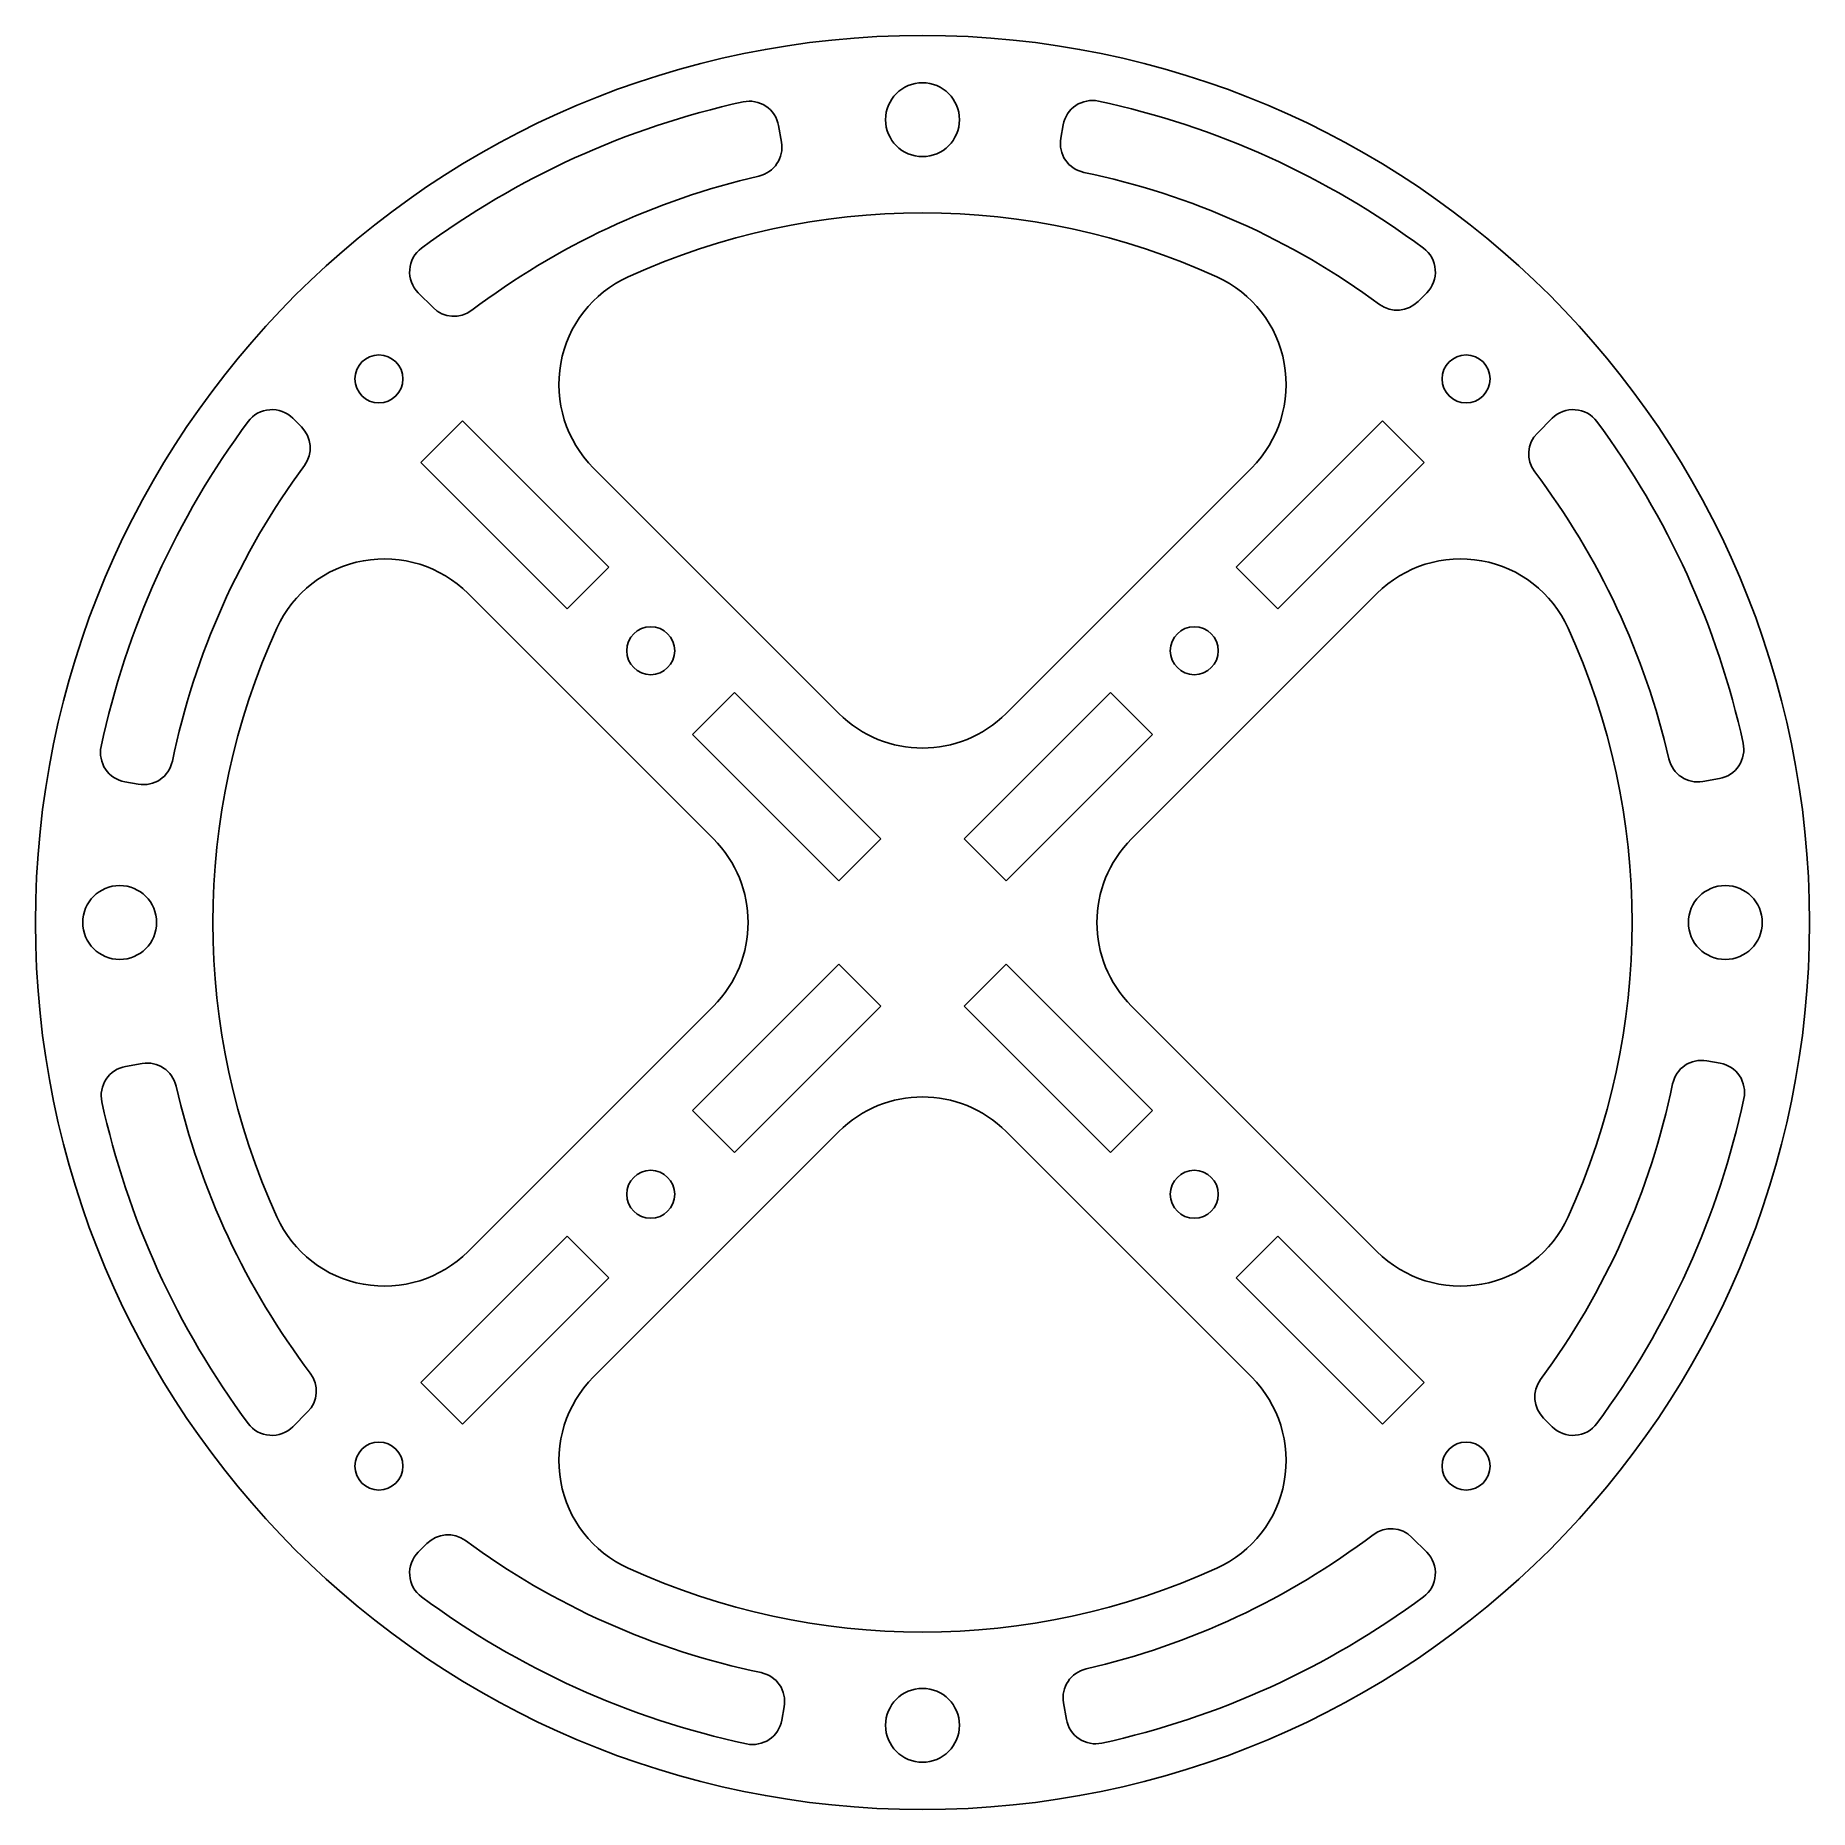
# Model space of a CAD drawing. Header units: millimetres. Extents: x -150 to 150, y -150 to 150.
import ezdxf

# ---------------------------------------------------------------- set-up
doc = ezdxf.new("R2010")
doc.units = ezdxf.units.MM

msp = doc.modelspace()

# ---------------------------------------------------------------- linework, layer by layer
at = {"color": 7, "linetype": 'Continuous', "lineweight": 25}
for p, q in [((-23.86, 131.97), (-24.35, 134.76)), ((23.38, 132.61), (23.78, 134.88)), ((-82.76, 103.98), (-85.27, 106.48)), ((83.8, 105.02), (85.27, 106.48)), ((-105.02, 83.8), (-106.48, 85.27)), ((-77.78, 84.85), (-84.85, 77.78)), ((-53.03, 60.1), (-77.78, 84.85)), ((77.78, 84.85), (53.03, 60.1)), ((84.85, 77.78), (77.78, 84.85)), ((103.98, 82.76), (106.48, 85.27)), ((-84.85, 77.78), (-60.1, 53.03)), ((-14.14, 35.36), (-55.63, 76.84)), ((14.14, 35.36), (55.63, 76.84)), ((60.1, 53.03), (84.85, 77.78)), ((-60.1, 53.03), (-53.03, 60.1)), ((53.03, 60.1), (60.1, 53.03)), ((-35.36, 14.14), (-76.84, 55.63)), ((35.36, 14.14), (76.84, 55.63)), ((-31.82, 38.89), (-38.89, 31.82)), ((-7.07, 14.14), (-31.82, 38.89)), ((31.82, 38.89), (7.07, 14.14)), ((38.89, 31.82), (31.82, 38.89)), ((-38.89, 31.82), (-14.14, 7.07)), ((14.14, 7.07), (38.89, 31.82)), ((131.97, 23.86), (134.76, 24.35)), ((-132.61, 23.38), (-134.88, 23.78)), ((-14.14, 7.07), (-7.07, 14.14)), ((7.07, 14.14), (14.14, 7.07)), ((-14.14, -7.07), (-38.89, -31.82)), ((-7.07, -14.14), (-14.14, -7.07)), ((14.14, -7.07), (7.07, -14.14)), ((38.89, -31.82), (14.14, -7.07)), ((-35.36, -14.14), (-76.84, -55.63)), ((-31.82, -38.89), (-7.07, -14.14)), ((7.07, -14.14), (31.82, -38.89)), ((35.36, -14.14), (76.84, -55.63)), ((-131.97, -23.86), (-134.76, -24.35)), ((132.61, -23.38), (134.88, -23.78)), ((-38.89, -31.82), (-31.82, -38.89)), ((31.82, -38.89), (38.89, -31.82)), ((-14.14, -35.36), (-55.63, -76.84)), ((14.14, -35.36), (55.63, -76.84)), ((-60.1, -53.03), (-84.85, -77.78)), ((-53.03, -60.1), (-60.1, -53.03)), ((60.1, -53.03), (53.03, -60.1)), ((84.85, -77.78), (60.1, -53.03)), ((-77.78, -84.85), (-53.03, -60.1)), ((53.03, -60.1), (77.78, -84.85)), ((-84.85, -77.78), (-77.78, -84.85)), ((77.78, -84.85), (84.85, -77.78)), ((-103.98, -82.76), (-106.48, -85.27)), ((105.02, -83.8), (106.48, -85.27)), ((82.76, -103.98), (85.27, -106.48)), ((-83.8, -105.02), (-85.27, -106.48)), ((23.86, -131.97), (24.35, -134.76)), ((-23.38, -132.61), (-23.78, -134.88))]:
    msp.add_line(p, q, dxfattribs=at)
for centre, radius in [((0, 0), 150), ((0, 135.76), 6.25), ((-91.92, 91.92), 4.05), ((91.92, 91.92), 4.05), ((-45.96, 45.96), 4.05), ((45.96, 45.96), 4.05), ((-135.76, 0), 6.25), ((135.76, 0), 6.25), ((-45.96, -45.96), 4.05), ((45.96, -45.96), 4.05), ((-91.92, -91.92), 4.05), ((91.92, -91.92), 4.05), ((0, -135.76), 6.25)]:
    msp.add_circle(centre, radius, dxfattribs=at)
for centre, radius, start, end in [((0, 0), 142.05, 102.3326, 126.609), ((-29.27, 133.89), 5, 10, 102.3326), ((28.71, 134.01), 5, 77.9093, 170), ((0, 0), 142.05, 53.391, 77.9093), ((28.31, 131.74), 5, 170, 258.2742), ((-28.78, 131.1), 5, 283.0036, 10), ((1.21, 1.21), 128.31, 103.0036, 127.1173), ((1.21, 1.21), 128.31, 53.6287, 78.2742), ((0, 0), 120, 65.4873, 114.5127), ((-81.73, 110.02), 5, 126.609, 225), ((81.73, 110.02), 5, 315, 53.391), ((-41.49, 90.99), 20, 114.5127, 225), ((41.49, 90.99), 20, 315, 65.4873), ((80.27, 108.55), 5, 233.6287, 315), ((-79.23, 107.51), 5, 225, 307.1173), ((0, 0), 142.05, 143.391, 167.9093), ((-110.02, 81.73), 5, 45, 143.391), ((110.02, 81.73), 5, 36.609, 135), ((0, 0), 142.05, 12.3326, 36.609), ((-108.55, 80.27), 5, 323.6287, 45), ((107.51, 79.23), 5, 135, 217.1173), ((-1.21, 1.21), 128.31, 143.6287, 168.2742), ((1.21, -1.21), 128.31, 13.0036, 37.1173), ((-90.99, 41.49), 20, 45, 155.4873), ((90.99, 41.49), 20, 24.5127, 135), ((0, 0), 120, 155.4873, 204.5127), ((0, 0), 120, 335.4873, 24.5127), ((0, 49.5), 20, 225, 315), ((133.89, 29.27), 5, 280, 12.3326), ((-134.01, 28.71), 5, 167.9093, 260), ((-131.74, 28.31), 5, 260, 348.2742), ((131.1, 28.78), 5, 193.0036, 280), ((-49.5, 0), 20, 315, 45), ((49.5, 0), 20, 135, 225), ((-131.1, -28.78), 5, 13.0036, 100), ((131.74, -28.31), 5, 80, 168.2742), ((134.01, -28.71), 5, 347.9093, 80), ((-133.89, -29.27), 5, 100, 192.3326), ((-1.21, 1.21), 128.31, 193.0036, 217.1173), ((0, -49.5), 20, 45, 135), ((1.21, -1.21), 128.31, 323.6287, 348.2742), ((0, 0), 142.05, 323.391, 347.9093), ((0, 0), 142.05, 192.3326, 216.609), ((-90.99, -41.49), 20, 204.5127, 315), ((90.99, -41.49), 20, 225, 335.4873), ((-107.51, -79.23), 5, 315, 37.1173), ((-41.49, -90.99), 20, 135, 245.4873), ((41.49, -90.99), 20, 294.5127, 45), ((108.55, -80.27), 5, 143.6287, 225), ((-110.02, -81.73), 5, 216.609, 315), ((110.02, -81.73), 5, 225, 323.391), ((-80.27, -108.55), 5, 53.6287, 135), ((-1.21, -1.21), 128.31, 233.6287, 258.2742), ((-1.21, -1.21), 128.31, 283.0036, 307.1173), ((79.23, -107.51), 5, 45, 127.1173), ((-81.73, -110.02), 5, 135, 233.391), ((81.73, -110.02), 5, 306.609, 45), ((0, 0), 120, 245.4873, 294.5127), ((0, 0), 142.05, 233.391, 257.9093), ((0, 0), 142.05, 282.3326, 306.609), ((-28.31, -131.74), 5, 350, 78.2742), ((28.78, -131.1), 5, 103.0036, 190), ((-28.71, -134.01), 5, 257.9093, 350), ((29.27, -133.89), 5, 190, 282.3326)]:
    msp.add_arc(centre, radius, start, end, dxfattribs=at)

doc.saveas('drawing.dxf')
